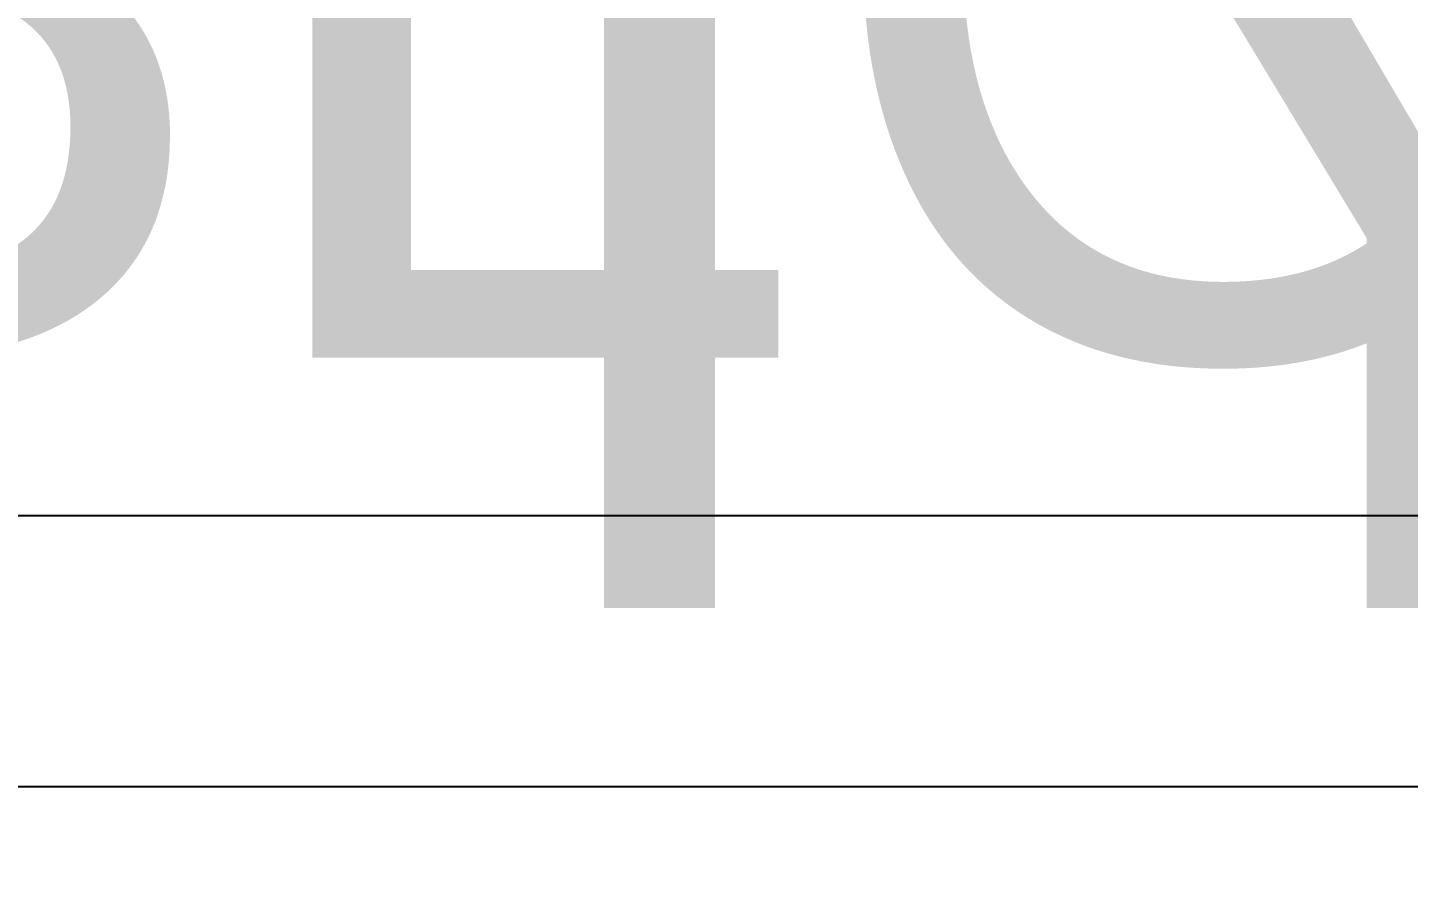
# Model space of a CAD drawing. Header units: feet. Extents: x -354 to 55127, y -297 to 4121.
# Drawn here: x 7005 to 8533, y -297 to 644 of the extents above; entities that cross this region are included whole.
import ezdxf
from ezdxf.enums import TextEntityAlignment as Align

# ---------------------------------------------------------------- set-up
doc = ezdxf.new("R2018")
doc.units = ezdxf.units.FT
doc.header["$MEASUREMENT"] = 0
doc.layers.add('G-ANNO-TEXT', color=1, linetype='Continuous')
doc.styles.add('NEI-A', font='arial.ttf')
doc.styles.get("Standard").update_dxf_attribs({"font": 'arial.ttf'})

# ---------------------------------------------------------------- blocks, each defined once
blk = doc.blocks.new('DETAIL_TITLE')
at = {"style": 'NEI-A', "flags": 8}
blk.add_attdef('#', text='', height=0.2, dxfattribs=at).set_placement((0.592, -0.511), align=Align.MIDDLE_CENTER)
at = {"lineweight": 30, "flags": 104}
blk.add_attdef('DETAIL_TITLE', text='', height=0.2, dxfattribs=at).set_placement((0.91, -0.525), align=Align.BOTTOM_LEFT)
at = {"style": 'NEI-A'}
for tag, p in [('SCALE:', (0.939, -0.738)), ('1"_=_', (1.547, -0.738))]:
    blk.add_attdef(tag, text='', height=0.1, dxfattribs=at).set_placement(p, align=Align.BOTTOM_LEFT)

msp = doc.modelspace()

# ---------------------------------------------------------------- block references
at = {"layer": 'G-ANNO-TEXT'}
ref = msp.add_blockref('DETAIL_TITLE', (4313.7, 1181.7), dxfattribs=dict(at, xscale=128.9267043143703, yscale=128.9267043143703, zscale=128.9267043143703))
lines = msp.add_mtext('{\\LDC BLOCK TYPE-4 (3) STRINGS (81) MODULES [400W] }', dxfattribs={"layer": '0', "insert": (4431, 1152.6), "char_height": 874.229, "attachment_point": 1})
ref.add_attrib('DETAIL_TITLE', '', (4431, 1152.6)).embed_mtext(lines)
ref = msp.add_blockref('DETAIL_TITLE', (61.1, 1018.1), dxfattribs=dict(at, xscale=128.9267043143703, yscale=128.9267043143703, zscale=128.9267043143703))
lines = msp.add_mtext('{\\LDC BLOCK TYPE-2 (3) STRINGS (52) MODULES [580W-NORTH MOTOR GAP] }', dxfattribs={"layer": '0', "insert": (178.4, 989.1), "char_height": 988.138, "attachment_point": 1})
ref.add_attrib('DETAIL_TITLE', '', (178.4, 989.1)).embed_mtext(lines)

doc.saveas('drawing.dxf')
